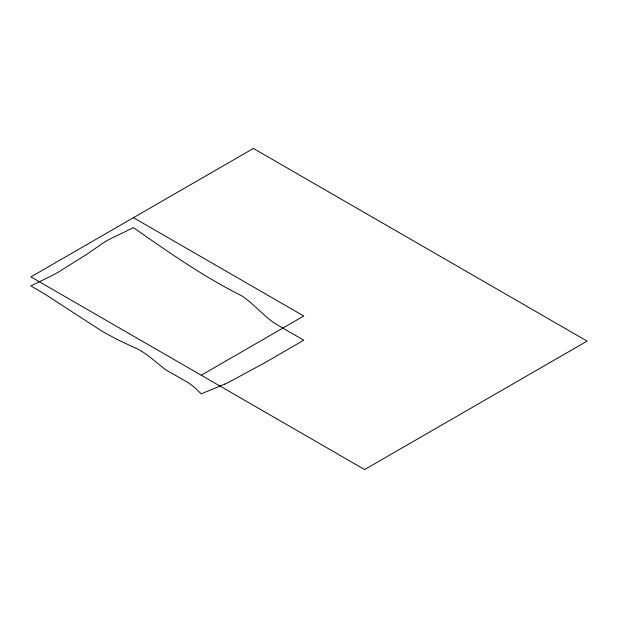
<?xml version="1.0" encoding="UTF-8"?>
<svg xmlns="http://www.w3.org/2000/svg" width="618" height="618" viewBox="0 0 618 618"><rect width="100%" height="100%" fill="white"/><g stroke="black" fill="none" stroke-linecap="round" stroke-linejoin="round"><path stroke-width="0.93" d="M201.236 375.234L303.786 316.022L133.449 217.683M224.913 384.079L201.236 393.844L195.033 387.911A50.993 29.44 60 0 0 187.439 382.21L166.551 370.267A78.393 45.261 60 0 1 163.708 368.228L150.244 357.328A92.406 53.349 60 0 0 144.913 353.403L141.661 351.279A65.879 38.038 60 0 0 138.563 349.471L117.567 339.707L102.379 331.449L46.373 295.072L30.9 285.871L51.147 276.014A122.132 70.514 -60 0 0 59.722 271.263L85.438 255.141A169.989 98.138 -60 0 0 88.019 253.45L103.901 242.526A105.879 61.128 -60 0 1 109.1 239.429L133.449 227.648C168.243 251.935 203.106 276.447 241.113 295.497A70.073 40.456 60 0 1 244.21 297.598L246.366 299.189A89.247 51.526 60 0 1 250.707 302.666L266.258 316.802A85.585 49.409 60 0 0 275.752 323.994L303.786 340.201L265.64 362.287L230.058 381.545A154.971 89.471 -60 0 1 224.913 384.079M253.38 148.444L30.9 276.887L364.62 469.556L587.1 341.113L253.38 148.444"/></g></svg>
